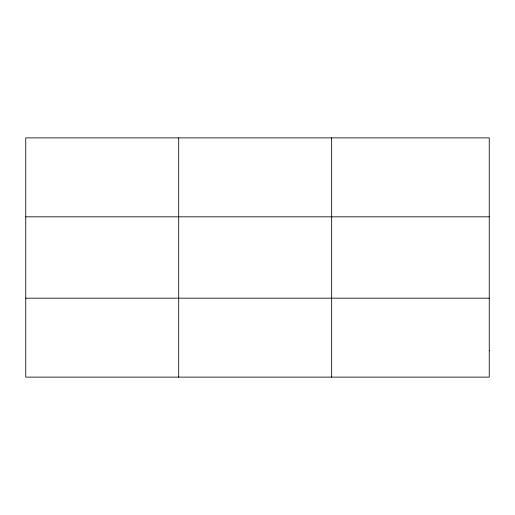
<?xml version="1.0" encoding="UTF-8"?>
<svg xmlns="http://www.w3.org/2000/svg" width="515" height="515" viewBox="0 0 515 515"><rect width="100%" height="100%" fill="white"/><g stroke="black" fill="none" stroke-linecap="round" stroke-linejoin="round"><path stroke-width="0.77" d="M178.705 137.878L178.705 377.122M331.66 137.878L331.66 377.122M25.75 216.828L489.25 216.828M25.75 298.172L489.25 298.172M489.25 350.805L489.25 377.122L25.75 377.122L25.75 137.878L489.25 137.878L489.25 350.805"/></g></svg>
